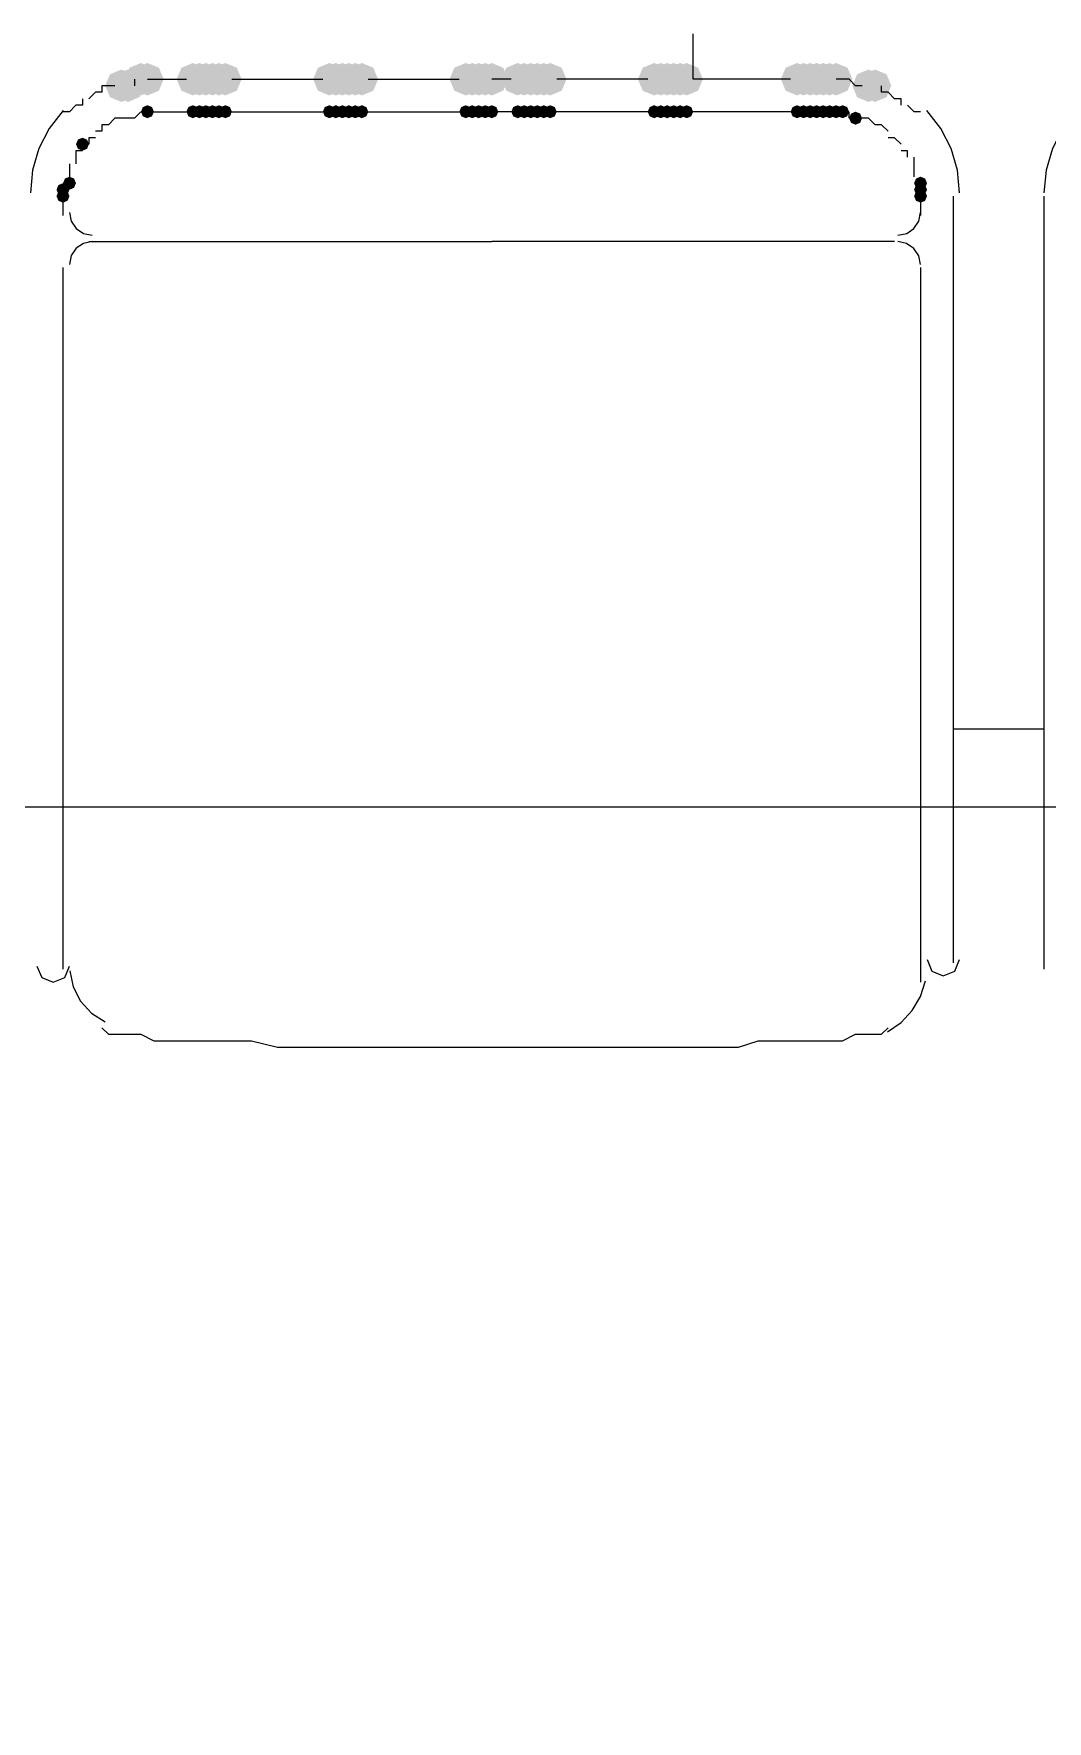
# Model space of a CAD drawing. Extents: x 185064 to 343242, y -369192 to -264966.
# Drawn here: x 231653 to 232146, y -302174 to -301354 of the extents above; entities that cross this region are included whole.
import ezdxf

# ---------------------------------------------------------------- set-up
doc = ezdxf.new("R2010")
doc.units = 0

# ---------------------------------------------------------------- blocks, each defined once
blk = doc.blocks.new('12222')
h = blk.add_hatch(color=3)
h.dxf.hatch_style = 2
h.paths.add_polyline_path([(235333.26, -307946.55), (235332.33, -307948.78), (235330.1, -307949.71), (235327.87, -307948.78), (235326.94, -307946.55), (235327.87, -307944.32), (235330.1, -307943.39), (235332.33, -307944.32)])
h = blk.add_hatch(color=3)
h.dxf.hatch_style = 2
h.paths.add_polyline_path([(235336.41, -307946.55), (235335.49, -307948.78), (235333.26, -307949.71), (235331.03, -307948.78), (235330.1, -307946.55), (235331.03, -307944.32), (235333.26, -307943.39), (235335.49, -307944.32)])
h = blk.add_hatch(color=3)
h.dxf.hatch_style = 2
h.paths.add_polyline_path([(235339.57, -307946.55), (235338.65, -307948.78), (235336.41, -307949.71), (235334.18, -307948.78), (235333.26, -307946.55), (235334.18, -307944.32), (235336.41, -307943.39), (235338.65, -307944.32)])
h = blk.add_hatch(color=3)
h.dxf.hatch_style = 2
h.paths.add_polyline_path([(235290.63, -307968.65), (235288.31, -307974.23), (235282.73, -307976.55), (235277.16, -307974.23), (235274.84, -307968.65), (235277.16, -307963.08), (235282.73, -307960.76), (235288.31, -307963.08)])
h = blk.add_hatch(color=3)
h.dxf.hatch_style = 2
h.paths.add_polyline_path([(235290.63, -307971.81), (235288.31, -307977.39), (235282.73, -307979.71), (235277.16, -307977.39), (235274.84, -307971.81), (235277.16, -307966.24), (235282.73, -307963.92), (235288.31, -307966.24)])
h = blk.add_hatch(color=3)
h.dxf.hatch_style = 2
h.paths.add_polyline_path([(235301.68, -307978.13), (235300.75, -307980.36), (235298.52, -307981.29), (235296.29, -307980.36), (235295.36, -307978.13), (235296.29, -307975.9), (235298.52, -307974.97), (235300.75, -307975.9)])
h = blk.add_hatch(color=3)
h.dxf.hatch_style = 2
h.paths.add_polyline_path([(235287.47, -307987.6), (235285.15, -307993.18), (235279.57, -307995.5), (235274, -307993.18), (235271.68, -307987.6), (235274, -307982.03), (235279.57, -307979.71), (235285.15, -307982.03)])
h = blk.add_hatch(color=3)
h.dxf.hatch_style = 2
h.paths.add_polyline_path([(235287.47, -307990.76), (235285.15, -307996.33), (235279.57, -307998.65), (235274, -307996.33), (235271.68, -307990.76), (235274, -307985.18), (235279.57, -307982.86), (235285.15, -307985.18)])
h = blk.add_hatch(color=3)
h.dxf.hatch_style = 2
h.paths.add_polyline_path([(235298.52, -307984.44), (235297.59, -307986.67), (235295.36, -307987.6), (235293.13, -307986.67), (235292.2, -307984.44), (235293.13, -307982.21), (235295.36, -307981.29), (235297.59, -307982.21)])
h = blk.add_hatch(color=3)
h.dxf.hatch_style = 2
h.paths.add_polyline_path([(235287.47, -307993.92), (235285.15, -307999.49), (235279.57, -308001.81), (235274, -307999.49), (235271.68, -307993.92), (235274, -307988.34), (235279.57, -307986.02), (235285.15, -307988.34)])
h = blk.add_hatch(color=3)
h.dxf.hatch_style = 2
h.paths.add_polyline_path([(235287.47, -307997.07), (235285.15, -308002.65), (235279.57, -308004.97), (235274, -308002.65), (235271.68, -307997.07), (235274, -307991.5), (235279.57, -307989.18), (235285.15, -307991.5)])
h = blk.add_hatch(color=3)
h.dxf.hatch_style = 2
h.paths.add_polyline_path([(235287.47, -308000.23), (235285.15, -308005.81), (235279.57, -308008.13), (235274, -308005.81), (235271.68, -308000.23), (235274, -307994.66), (235279.57, -307992.34), (235285.15, -307994.66)])
h = blk.add_hatch(color=3)
h.dxf.hatch_style = 2
h.paths.add_polyline_path([(235298.52, -307987.6), (235297.59, -307989.83), (235295.36, -307990.76), (235293.13, -307989.83), (235292.2, -307987.6), (235293.13, -307985.37), (235295.36, -307984.44), (235297.59, -307985.37)])
h = blk.add_hatch(color=3)
h.dxf.hatch_style = 2
h.paths.add_polyline_path([(235298.52, -307987.6), (235297.59, -307989.83), (235295.36, -307990.76), (235293.13, -307989.83), (235292.2, -307987.6), (235293.13, -307985.37), (235295.36, -307984.44), (235297.59, -307985.37)])
h = blk.add_hatch(color=3)
h.dxf.hatch_style = 2
h.paths.add_polyline_path([(235298.52, -307990.76), (235297.59, -307992.99), (235295.36, -307993.92), (235293.13, -307992.99), (235292.2, -307990.76), (235293.13, -307988.53), (235295.36, -307987.6), (235297.59, -307988.53)])
h = blk.add_hatch(color=3)
h.dxf.hatch_style = 2
h.paths.add_polyline_path([(235298.52, -307993.92), (235297.59, -307996.15), (235295.36, -307997.07), (235293.13, -307996.15), (235292.2, -307993.92), (235293.13, -307991.69), (235295.36, -307990.76), (235297.59, -307991.69)])
h = blk.add_hatch(color=3)
h.dxf.hatch_style = 2
h.paths.add_polyline_path([(235287.47, -308003.39), (235285.15, -308008.97), (235279.57, -308011.29), (235274, -308008.97), (235271.68, -308003.39), (235274, -307997.81), (235279.57, -307995.5), (235285.15, -307997.81)])
h = blk.add_hatch(color=3)
h.dxf.hatch_style = 2
h.paths.add_polyline_path([(235287.47, -308006.55), (235285.15, -308012.12), (235279.57, -308014.44), (235274, -308012.12), (235271.68, -308006.55), (235274, -308000.97), (235279.57, -307998.65), (235285.15, -308000.97)])
h = blk.add_hatch(color=3)
h.dxf.hatch_style = 2
h.paths.add_polyline_path([(235298.52, -307997.07), (235297.59, -307999.3), (235295.36, -308000.23), (235293.13, -307999.3), (235292.2, -307997.07), (235293.13, -307994.84), (235295.36, -307993.92), (235297.59, -307994.84)])
h = blk.add_hatch(color=3)
h.dxf.hatch_style = 2
h.paths.add_polyline_path([(235298.52, -308000.23), (235297.59, -308002.46), (235295.36, -308003.39), (235293.13, -308002.46), (235292.2, -308000.23), (235293.13, -307998), (235295.36, -307997.07), (235297.59, -307998)])
h = blk.add_hatch(color=3)
h.dxf.hatch_style = 2
h.paths.add_polyline_path([(235298.52, -308003.39), (235297.59, -308005.62), (235295.36, -308006.55), (235293.13, -308005.62), (235292.2, -308003.39), (235293.13, -308001.16), (235295.36, -308000.23), (235297.59, -308001.16)])
h = blk.add_hatch(color=3)
h.dxf.hatch_style = 2
h.paths.add_polyline_path([(235298.52, -308006.55), (235297.59, -308008.78), (235295.36, -308009.71), (235293.13, -308008.78), (235292.2, -308006.55), (235293.13, -308004.32), (235295.36, -308003.39), (235297.59, -308004.32)])
h = blk.add_hatch(color=3)
h.dxf.hatch_style = 2
h.paths.add_polyline_path([(235287.47, -308060.23), (235285.15, -308065.81), (235279.57, -308068.13), (235274, -308065.81), (235271.68, -308060.23), (235274, -308054.66), (235279.57, -308052.34), (235285.15, -308054.66)])
h = blk.add_hatch(color=3)
h.dxf.hatch_style = 2
h.paths.add_polyline_path([(235287.47, -308063.39), (235285.15, -308068.97), (235279.57, -308071.29), (235274, -308068.97), (235271.68, -308063.39), (235274, -308057.81), (235279.57, -308055.5), (235285.15, -308057.81)])
h = blk.add_hatch(color=3)
h.dxf.hatch_style = 2
h.paths.add_polyline_path([(235298.52, -308060.23), (235297.59, -308062.46), (235295.36, -308063.39), (235293.13, -308062.46), (235292.2, -308060.23), (235293.13, -308058), (235295.36, -308057.07), (235297.59, -308058)])
h = blk.add_hatch(color=3)
h.dxf.hatch_style = 2
h.paths.add_polyline_path([(235287.47, -308066.55), (235285.15, -308072.12), (235279.57, -308074.44), (235274, -308072.12), (235271.68, -308066.55), (235274, -308060.97), (235279.57, -308058.65), (235285.15, -308060.97)])
h = blk.add_hatch(color=3)
h.dxf.hatch_style = 2
h.paths.add_polyline_path([(235287.47, -308069.71), (235285.15, -308075.28), (235279.57, -308077.6), (235274, -308075.28), (235271.68, -308069.71), (235274, -308064.13), (235279.57, -308061.81), (235285.15, -308064.13)])
h = blk.add_hatch(color=3)
h.dxf.hatch_style = 2
h.paths.add_polyline_path([(235287.47, -308072.86), (235285.15, -308078.44), (235279.57, -308080.76), (235274, -308078.44), (235271.68, -308072.86), (235274, -308067.29), (235279.57, -308064.97), (235285.15, -308067.29)])
h = blk.add_hatch(color=3)
h.dxf.hatch_style = 2
h.paths.add_polyline_path([(235298.52, -308063.39), (235297.59, -308065.62), (235295.36, -308066.55), (235293.13, -308065.62), (235292.2, -308063.39), (235293.13, -308061.16), (235295.36, -308060.23), (235297.59, -308061.16)])
h = blk.add_hatch(color=3)
h.dxf.hatch_style = 2
h.paths.add_polyline_path([(235298.52, -308066.55), (235297.59, -308068.78), (235295.36, -308069.71), (235293.13, -308068.78), (235292.2, -308066.55), (235293.13, -308064.32), (235295.36, -308063.39), (235297.59, -308064.32)])
h = blk.add_hatch(color=3)
h.dxf.hatch_style = 2
h.paths.add_polyline_path([(235287.47, -308076.02), (235285.15, -308081.6), (235279.57, -308083.92), (235274, -308081.6), (235271.68, -308076.02), (235274, -308070.45), (235279.57, -308068.13), (235285.15, -308070.45)])
h = blk.add_hatch(color=3)
h.dxf.hatch_style = 2
h.paths.add_polyline_path([(235298.52, -308069.71), (235297.59, -308071.94), (235295.36, -308072.86), (235293.13, -308071.94), (235292.2, -308069.71), (235293.13, -308067.48), (235295.36, -308066.55), (235297.59, -308067.48)])
h = blk.add_hatch(color=3)
h.dxf.hatch_style = 2
h.paths.add_polyline_path([(235298.52, -308072.86), (235297.59, -308075.09), (235295.36, -308076.02), (235293.13, -308075.09), (235292.2, -308072.86), (235293.13, -308070.63), (235295.36, -308069.71), (235297.59, -308070.63)])
h = blk.add_hatch(color=3)
h.dxf.hatch_style = 2
h.paths.add_polyline_path([(235298.52, -308076.02), (235297.59, -308078.25), (235295.36, -308079.18), (235293.13, -308078.25), (235292.2, -308076.02), (235293.13, -308073.79), (235295.36, -308072.86), (235297.59, -308073.79)])
h = blk.add_hatch(color=3)
h.dxf.hatch_style = 2
h.paths.add_polyline_path([(235287.47, -308126.55), (235285.15, -308132.12), (235279.57, -308134.44), (235274, -308132.12), (235271.68, -308126.55), (235274, -308120.97), (235279.57, -308118.65), (235285.15, -308120.97)])
h = blk.add_hatch(color=3)
h.dxf.hatch_style = 2
h.paths.add_polyline_path([(235287.47, -308129.71), (235285.15, -308135.28), (235279.57, -308137.6), (235274, -308135.28), (235271.68, -308129.71), (235274, -308124.13), (235279.57, -308121.81), (235285.15, -308124.13)])
h = blk.add_hatch(color=3)
h.dxf.hatch_style = 2
h.paths.add_polyline_path([(235298.52, -308126.55), (235297.59, -308128.78), (235295.36, -308129.71), (235293.13, -308128.78), (235292.2, -308126.55), (235293.13, -308124.32), (235295.36, -308123.39), (235297.59, -308124.32)])
h = blk.add_hatch(color=3)
h.dxf.hatch_style = 2
h.paths.add_polyline_path([(235287.47, -308132.86), (235285.15, -308138.44), (235279.57, -308140.76), (235274, -308138.44), (235271.68, -308132.86), (235274, -308127.29), (235279.57, -308124.97), (235285.15, -308127.29)])
h = blk.add_hatch(color=3)
h.dxf.hatch_style = 2
h.paths.add_polyline_path([(235287.47, -308136.02), (235285.15, -308141.6), (235279.57, -308143.92), (235274, -308141.6), (235271.68, -308136.02), (235274, -308130.45), (235279.57, -308128.13), (235285.15, -308130.45)])
h = blk.add_hatch(color=3)
h.dxf.hatch_style = 2
h.paths.add_polyline_path([(235287.47, -308139.18), (235285.15, -308144.76), (235279.57, -308147.07), (235274, -308144.76), (235271.68, -308139.18), (235274, -308133.6), (235279.57, -308131.29), (235285.15, -308133.6)])
h = blk.add_hatch(color=3)
h.dxf.hatch_style = 2
h.paths.add_polyline_path([(235298.52, -308129.71), (235297.59, -308131.94), (235295.36, -308132.86), (235293.13, -308131.94), (235292.2, -308129.71), (235293.13, -308127.48), (235295.36, -308126.55), (235297.59, -308127.48)])
h = blk.add_hatch(color=3)
h.dxf.hatch_style = 2
h.paths.add_polyline_path([(235298.52, -308132.86), (235297.59, -308135.09), (235295.36, -308136.02), (235293.13, -308135.09), (235292.2, -308132.86), (235293.13, -308130.63), (235295.36, -308129.71), (235297.59, -308130.63)])
h = blk.add_hatch(color=3)
h.dxf.hatch_style = 2
h.paths.add_polyline_path([(235287.47, -308142.34), (235285.15, -308147.91), (235279.57, -308150.23), (235274, -308147.91), (235271.68, -308142.34), (235274, -308136.76), (235279.57, -308134.44), (235285.15, -308136.76)])
h = blk.add_hatch(color=3)
h.dxf.hatch_style = 2
h.paths.add_polyline_path([(235298.52, -308136.02), (235297.59, -308138.25), (235295.36, -308139.18), (235293.13, -308138.25), (235292.2, -308136.02), (235293.13, -308133.79), (235295.36, -308132.86), (235297.59, -308133.79)])
h = blk.add_hatch(color=3)
h.dxf.hatch_style = 2
h.paths.add_polyline_path([(235298.52, -308139.18), (235297.59, -308141.41), (235295.36, -308142.34), (235293.13, -308141.41), (235292.2, -308139.18), (235293.13, -308136.95), (235295.36, -308136.02), (235297.59, -308136.95)])
h = blk.add_hatch(color=3)
h.dxf.hatch_style = 2
h.paths.add_polyline_path([(235298.52, -308142.34), (235297.59, -308144.57), (235295.36, -308145.5), (235293.13, -308144.57), (235292.2, -308142.34), (235293.13, -308140.11), (235295.36, -308139.18), (235297.59, -308140.11)])
h = blk.add_hatch(color=3)
h.dxf.hatch_style = 2
h.paths.add_polyline_path([(235287.47, -308154.97), (235285.15, -308160.55), (235279.57, -308162.86), (235274, -308160.55), (235271.68, -308154.97), (235274, -308149.39), (235279.57, -308147.07), (235285.15, -308149.39)])
h = blk.add_hatch(color=3)
h.dxf.hatch_style = 2
h.paths.add_polyline_path([(235287.47, -308158.13), (235285.15, -308163.7), (235279.57, -308166.02), (235274, -308163.7), (235271.68, -308158.13), (235274, -308152.55), (235279.57, -308150.23), (235285.15, -308152.55)])
h = blk.add_hatch(color=3)
h.dxf.hatch_style = 2
h.paths.add_polyline_path([(235287.47, -308161.29), (235285.15, -308166.86), (235279.57, -308169.18), (235274, -308166.86), (235271.68, -308161.29), (235274, -308155.71), (235279.57, -308153.39), (235285.15, -308155.71)])
h = blk.add_hatch(color=3)
h.dxf.hatch_style = 2
h.paths.add_polyline_path([(235298.52, -308154.97), (235297.59, -308157.2), (235295.36, -308158.13), (235293.13, -308157.2), (235292.2, -308154.97), (235293.13, -308152.74), (235295.36, -308151.81), (235297.59, -308152.74)])
h = blk.add_hatch(color=3)
h.dxf.hatch_style = 2
h.paths.add_polyline_path([(235298.52, -308158.13), (235297.59, -308160.36), (235295.36, -308161.29), (235293.13, -308160.36), (235292.2, -308158.13), (235293.13, -308155.9), (235295.36, -308154.97), (235297.59, -308155.9)])
h = blk.add_hatch(color=3)
h.dxf.hatch_style = 2
h.paths.add_polyline_path([(235287.47, -308164.44), (235285.15, -308170.02), (235279.57, -308172.34), (235274, -308170.02), (235271.68, -308164.44), (235274, -308158.87), (235279.57, -308156.55), (235285.15, -308158.87)])
h = blk.add_hatch(color=3)
h.dxf.hatch_style = 2
h.paths.add_polyline_path([(235287.47, -308167.6), (235285.15, -308173.18), (235279.57, -308175.5), (235274, -308173.18), (235271.68, -308167.6), (235274, -308162.03), (235279.57, -308159.71), (235285.15, -308162.03)])
h = blk.add_hatch(color=3)
h.dxf.hatch_style = 2
h.paths.add_polyline_path([(235298.52, -308161.29), (235297.59, -308163.52), (235295.36, -308164.44), (235293.13, -308163.52), (235292.2, -308161.29), (235293.13, -308159.06), (235295.36, -308158.13), (235297.59, -308159.06)])
h = blk.add_hatch(color=3)
h.dxf.hatch_style = 2
h.paths.add_polyline_path([(235298.52, -308164.44), (235297.59, -308166.67), (235295.36, -308167.6), (235293.13, -308166.67), (235292.2, -308164.44), (235293.13, -308162.21), (235295.36, -308161.29), (235297.59, -308162.21)])
h = blk.add_hatch(color=3)
h.dxf.hatch_style = 2
h.paths.add_polyline_path([(235298.52, -308167.6), (235297.59, -308169.83), (235295.36, -308170.76), (235293.13, -308169.83), (235292.2, -308167.6), (235293.13, -308165.37), (235295.36, -308164.44), (235297.59, -308165.37)])
h = blk.add_hatch(color=3)
h.dxf.hatch_style = 2
h.paths.add_polyline_path([(235287.47, -308218.13), (235285.15, -308223.7), (235279.57, -308226.02), (235274, -308223.7), (235271.68, -308218.13), (235274, -308212.55), (235279.57, -308210.23), (235285.15, -308212.55)])
h = blk.add_hatch(color=3)
h.dxf.hatch_style = 2
h.paths.add_polyline_path([(235287.47, -308221.29), (235285.15, -308226.86), (235279.57, -308229.18), (235274, -308226.86), (235271.68, -308221.29), (235274, -308215.71), (235279.57, -308213.39), (235285.15, -308215.71)])
h = blk.add_hatch(color=3)
h.dxf.hatch_style = 2
h.paths.add_polyline_path([(235287.47, -308224.44), (235285.15, -308230.02), (235279.57, -308232.34), (235274, -308230.02), (235271.68, -308224.44), (235274, -308218.87), (235279.57, -308216.55), (235285.15, -308218.87)])
h = blk.add_hatch(color=3)
h.dxf.hatch_style = 2
h.paths.add_polyline_path([(235287.47, -308227.6), (235285.15, -308233.18), (235279.57, -308235.5), (235274, -308233.18), (235271.68, -308227.6), (235274, -308222.03), (235279.57, -308219.71), (235285.15, -308222.03)])
h = blk.add_hatch(color=3)
h.dxf.hatch_style = 2
h.paths.add_polyline_path([(235298.52, -308218.13), (235297.59, -308220.36), (235295.36, -308221.29), (235293.13, -308220.36), (235292.2, -308218.13), (235293.13, -308215.9), (235295.36, -308214.97), (235297.59, -308215.9)])
h = blk.add_hatch(color=3)
h.dxf.hatch_style = 2
h.paths.add_polyline_path([(235298.52, -308221.29), (235297.59, -308223.52), (235295.36, -308224.44), (235293.13, -308223.52), (235292.2, -308221.29), (235293.13, -308219.06), (235295.36, -308218.13), (235297.59, -308219.06)])
h = blk.add_hatch(color=3)
h.dxf.hatch_style = 2
h.paths.add_polyline_path([(235298.52, -308224.44), (235297.59, -308226.67), (235295.36, -308227.6), (235293.13, -308226.67), (235292.2, -308224.44), (235293.13, -308222.21), (235295.36, -308221.29), (235297.59, -308222.21)])
h = blk.add_hatch(color=3)
h.dxf.hatch_style = 2
h.paths.add_polyline_path([(235287.47, -308230.76), (235285.15, -308236.33), (235279.57, -308238.65), (235274, -308236.33), (235271.68, -308230.76), (235274, -308225.18), (235279.57, -308222.86), (235285.15, -308225.18)])
h = blk.add_hatch(color=3)
h.dxf.hatch_style = 2
h.paths.add_polyline_path([(235287.47, -308233.92), (235285.15, -308239.49), (235279.57, -308241.81), (235274, -308239.49), (235271.68, -308233.92), (235274, -308228.34), (235279.57, -308226.02), (235285.15, -308228.34)])
h = blk.add_hatch(color=3)
h.dxf.hatch_style = 2
h.paths.add_polyline_path([(235298.52, -308227.6), (235297.59, -308229.83), (235295.36, -308230.76), (235293.13, -308229.83), (235292.2, -308227.6), (235293.13, -308225.37), (235295.36, -308224.44), (235297.59, -308225.37)])
h = blk.add_hatch(color=3)
h.dxf.hatch_style = 2
h.paths.add_polyline_path([(235298.52, -308230.76), (235297.59, -308232.99), (235295.36, -308233.92), (235293.13, -308232.99), (235292.2, -308230.76), (235293.13, -308228.53), (235295.36, -308227.6), (235297.59, -308228.53)])
h = blk.add_hatch(color=3)
h.dxf.hatch_style = 2
h.paths.add_polyline_path([(235298.52, -308233.92), (235297.59, -308236.15), (235295.36, -308237.07), (235293.13, -308236.15), (235292.2, -308233.92), (235293.13, -308231.69), (235295.36, -308230.76), (235297.59, -308231.69)])
h = blk.add_hatch(color=3)
h.dxf.hatch_style = 2
h.paths.add_polyline_path([(235287.47, -308284.44), (235285.15, -308290.02), (235279.57, -308292.34), (235274, -308290.02), (235271.68, -308284.44), (235274, -308278.87), (235279.57, -308276.55), (235285.15, -308278.87)])
h = blk.add_hatch(color=3)
h.dxf.hatch_style = 2
h.paths.add_polyline_path([(235287.47, -308287.6), (235285.15, -308293.18), (235279.57, -308295.5), (235274, -308293.18), (235271.68, -308287.6), (235274, -308282.03), (235279.57, -308279.71), (235285.15, -308282.03)])
h = blk.add_hatch(color=3)
h.dxf.hatch_style = 2
h.paths.add_polyline_path([(235287.47, -308290.76), (235285.15, -308296.33), (235279.57, -308298.65), (235274, -308296.33), (235271.68, -308290.76), (235274, -308285.18), (235279.57, -308282.86), (235285.15, -308285.18)])
h = blk.add_hatch(color=3)
h.dxf.hatch_style = 2
h.paths.add_polyline_path([(235287.47, -308293.92), (235285.15, -308299.49), (235279.57, -308301.81), (235274, -308299.49), (235271.68, -308293.92), (235274, -308288.34), (235279.57, -308286.02), (235285.15, -308288.34)])
h = blk.add_hatch(color=3)
h.dxf.hatch_style = 2
h.paths.add_polyline_path([(235298.52, -308284.44), (235297.59, -308286.67), (235295.36, -308287.6), (235293.13, -308286.67), (235292.2, -308284.44), (235293.13, -308282.21), (235295.36, -308281.29), (235297.59, -308282.21)])
h = blk.add_hatch(color=3)
h.dxf.hatch_style = 2
h.paths.add_polyline_path([(235298.52, -308287.6), (235297.59, -308289.83), (235295.36, -308290.76), (235293.13, -308289.83), (235292.2, -308287.6), (235293.13, -308285.37), (235295.36, -308284.44), (235297.59, -308285.37)])
h = blk.add_hatch(color=3)
h.dxf.hatch_style = 2
h.paths.add_polyline_path([(235298.52, -308290.76), (235297.59, -308292.99), (235295.36, -308293.92), (235293.13, -308292.99), (235292.2, -308290.76), (235293.13, -308288.53), (235295.36, -308287.6), (235297.59, -308288.53)])
h = blk.add_hatch(color=3)
h.dxf.hatch_style = 2
h.paths.add_polyline_path([(235287.47, -308297.07), (235285.15, -308302.65), (235279.57, -308304.97), (235274, -308302.65), (235271.68, -308297.07), (235274, -308291.5), (235279.57, -308289.18), (235285.15, -308291.5)])
h = blk.add_hatch(color=3)
h.dxf.hatch_style = 2
h.paths.add_polyline_path([(235287.47, -308300.23), (235285.15, -308305.81), (235279.57, -308308.13), (235274, -308305.81), (235271.68, -308300.23), (235274, -308294.66), (235279.57, -308292.34), (235285.15, -308294.66)])
h = blk.add_hatch(color=3)
h.dxf.hatch_style = 2
h.paths.add_polyline_path([(235298.52, -308293.92), (235297.59, -308296.15), (235295.36, -308297.07), (235293.13, -308296.15), (235292.2, -308293.92), (235293.13, -308291.69), (235295.36, -308290.76), (235297.59, -308291.69)])
h = blk.add_hatch(color=3)
h.dxf.hatch_style = 2
h.paths.add_polyline_path([(235298.52, -308297.07), (235297.59, -308299.31), (235295.36, -308300.23), (235293.13, -308299.31), (235292.2, -308297.07), (235293.13, -308294.84), (235295.36, -308293.92), (235297.59, -308294.84)])
h = blk.add_hatch(color=3)
h.dxf.hatch_style = 2
h.paths.add_polyline_path([(235298.52, -308300.23), (235297.59, -308302.46), (235295.36, -308303.39), (235293.13, -308302.46), (235292.2, -308300.23), (235293.13, -308298), (235295.36, -308297.07), (235297.59, -308298)])
h = blk.add_hatch(color=3)
h.dxf.hatch_style = 2
h.paths.add_polyline_path([(235287.47, -308322.34), (235285.15, -308327.91), (235279.57, -308330.23), (235274, -308327.91), (235271.68, -308322.34), (235274, -308316.76), (235279.57, -308314.44), (235285.15, -308316.76)])
h = blk.add_hatch(color=3)
h.dxf.hatch_style = 2
h.paths.add_polyline_path([(235287.47, -308325.5), (235285.15, -308331.07), (235279.57, -308333.39), (235274, -308331.07), (235271.68, -308325.5), (235274, -308319.92), (235279.57, -308317.6), (235285.15, -308319.92)])
h = blk.add_hatch(color=3)
h.dxf.hatch_style = 2
h.paths.add_polyline_path([(235298.52, -308322.34), (235297.59, -308324.57), (235295.36, -308325.5), (235293.13, -308324.57), (235292.2, -308322.34), (235293.13, -308320.11), (235295.36, -308319.18), (235297.59, -308320.11)])
h = blk.add_hatch(color=3)
h.dxf.hatch_style = 2
h.paths.add_polyline_path([(235290.63, -308331.81), (235288.31, -308337.39), (235282.73, -308339.71), (235277.16, -308337.39), (235274.84, -308331.81), (235277.16, -308326.24), (235282.73, -308323.92), (235288.31, -308326.24)])
h = blk.add_hatch(color=3)
h.dxf.hatch_style = 2
h.paths.add_polyline_path([(235290.63, -308334.97), (235288.31, -308340.55), (235282.73, -308342.86), (235277.16, -308340.55), (235274.84, -308334.97), (235277.16, -308329.39), (235282.73, -308327.07), (235288.31, -308329.39)])
h = blk.add_hatch(color=3)
h.dxf.hatch_style = 2
h.paths.add_polyline_path([(235314.31, -308353.92), (235313.38, -308356.15), (235311.15, -308357.07), (235308.92, -308356.15), (235307.99, -308353.92), (235308.92, -308351.69), (235311.15, -308350.76), (235313.38, -308351.69)])
h = blk.add_hatch(color=3)
h.dxf.hatch_style = 2
h.paths.add_polyline_path([(235333.26, -308360.23), (235332.33, -308362.46), (235330.1, -308363.39), (235327.87, -308362.46), (235326.94, -308360.23), (235327.87, -308358), (235330.1, -308357.07), (235332.33, -308358)])
h = blk.add_hatch(color=3)
h.dxf.hatch_style = 2
h.paths.add_polyline_path([(235336.41, -308363.39), (235335.49, -308365.62), (235333.26, -308366.55), (235331.03, -308365.62), (235330.1, -308363.39), (235331.03, -308361.16), (235333.26, -308360.23), (235335.49, -308361.16)])
h = blk.add_hatch(color=3)
h.dxf.hatch_style = 2
h.paths.add_polyline_path([(235339.57, -308363.39), (235338.65, -308365.62), (235336.41, -308366.55), (235334.18, -308365.62), (235333.26, -308363.39), (235334.18, -308361.16), (235336.41, -308360.23), (235338.65, -308361.16)])
at = {"color": 3, "lineweight": 0}
blk.add_lwpolyline([(235633.26, -305792.86), (236539.57, -305792.86), (236539.57, -309010.76), (235633.26, -309010.76)], close=True, dxfattribs=at)
for points in [[(235294.82, -307870.69), (235303.55, -307877.47), (235313.31, -307882.44), (235323.83, -307885.5), (235334.84, -307886.55)], [(235336.41, -307886.55), (235712.2, -307886.55)], [(235595.36, -307930.76), (235595.36, -307886.55)], [(235334.84, -307927.6), (235323.83, -307928.65), (235313.31, -307931.71), (235303.55, -307936.68), (235294.82, -307943.46)], [(235336.41, -307930.76), (235709.05, -307930.76)], [(235707.47, -307943.39), (235713.05, -307941.08), (235715.36, -307935.5), (235713.05, -307929.91), (235707.47, -307927.6)], [(235295.36, -307946.55), (235295.36, -307949.71), (235292.2, -307952.86)], [(235326.94, -307949.71), (235323.78, -307949.71), (235320.63, -307949.71), (235317.47, -307949.71)], [(235336.41, -307946.55), (235345.89, -307946.55)], [(235336.41, -307946.55), (235345.89, -307946.55)], [(235355.36, -307957.6), (235354.49, -307953.3), (235352.13, -307949.79), (235348.61, -307947.42), (235344.31, -307946.55)], [(235369.67, -307946.55), (235365.41, -307947.36), (235361.79, -307949.75), (235359.37, -307953.35), (235358.52, -307957.6)], [(235371.15, -307946.55), (235718.52, -307946.55)], [(235742.68, -307962.64), (235738.13, -307955.99), (235732.3, -307950.57), (235725.43, -307946.54), (235717.75, -307944.1)], [(235292.2, -307956.02), (235289.05, -307956.02), (235289.05, -307959.18), (235285.89, -307962.34), (235285.89, -307965.5), (235282.73, -307965.5)], [(235311.15, -307956.02), (235307.99, -307959.18), (235307.99, -307962.34)], [(235317.47, -307952.86), (235314.31, -307952.86), (235314.31, -307956.02)], [(235358.52, -307959.18), (235358.52, -308154.97)], [(235304.84, -307962.34), (235301.68, -307965.5), (235301.68, -307968.65), (235298.52, -307971.81), (235298.52, -307974.97)], [(235740.63, -308344.44), (235743.78, -308341.29), (235743.78, -308338.13), (235743.78, -308331.81), (235743.78, -308325.5), (235746.94, -308319.18), (235746.94, -308309.71), (235746.94, -308303.39), (235746.94, -308293.92), (235746.94, -308284.44), (235746.94, -308271.81), (235750.1, -308259.18), (235750.1, -308249.71), (235750.1, -308237.07), (235750.1, -308224.44), (235750.1, -308208.65), (235750.1, -308196.02), (235750.1, -308183.39), (235750.1, -308167.6), (235750.1, -308154.97), (235750.1, -308139.18), (235750.1, -308126.55), (235750.1, -308110.76), (235750.1, -308098.13), (235750.1, -308085.5), (235750.1, -308072.86), (235750.1, -308060.23), (235750.1, -308047.6), (235750.1, -308034.97), (235746.94, -308025.5), (235746.94, -308016.02), (235746.94, -308006.55), (235746.94, -307997.07), (235746.94, -307990.76), (235746.94, -307984.44), (235743.78, -307978.13), (235743.78, -307971.81), (235743.78, -307968.65), (235743.78, -307965.5), (235740.63, -307962.34)], [(235282.73, -307974.97), (235282.73, -307978.13), (235279.57, -307981.29), (235279.57, -307984.44), (235279.57, -307987.6)], [(235298.52, -307981.29), (235295.36, -307981.29)], [(235279.57, -308009.71), (235279.57, -308012.86), (235279.57, -308016.02), (235279.57, -308019.18), (235279.57, -308022.34), (235279.57, -308025.5), (235279.57, -308028.65), (235279.57, -308031.81), (235279.57, -308034.97), (235279.57, -308038.13), (235279.57, -308041.29), (235279.57, -308044.44), (235279.57, -308047.6), (235279.57, -308050.76), (235279.57, -308053.92), (235279.57, -308057.07)], [(235295.36, -308009.71), (235295.36, -308012.86), (235295.36, -308016.02), (235295.36, -308019.18), (235295.36, -308022.34), (235295.36, -308025.5), (235295.36, -308028.65), (235295.36, -308031.81), (235295.36, -308034.97), (235295.36, -308038.13), (235295.36, -308041.29), (235295.36, -308044.44), (235295.36, -308047.6), (235295.36, -308050.76), (235295.36, -308053.92), (235295.36, -308057.07)], [(235279.57, -308057.07), (235257.47, -308057.07)], [(235279.57, -308079.18), (235279.57, -308082.34), (235279.57, -308085.5), (235279.57, -308088.65), (235279.57, -308091.81), (235279.57, -308094.97), (235279.57, -308098.13), (235279.57, -308101.29), (235279.57, -308104.44), (235279.57, -308107.6), (235279.57, -308110.76), (235279.57, -308113.92), (235279.57, -308117.07), (235279.57, -308120.23), (235279.57, -308123.39)], [(235295.36, -308079.18), (235295.36, -308082.34), (235295.36, -308085.5), (235295.36, -308088.65), (235295.36, -308091.81), (235295.36, -308094.97), (235295.36, -308098.13), (235295.36, -308101.29), (235295.36, -308104.44), (235295.36, -308107.6), (235295.36, -308110.76), (235295.36, -308113.92), (235295.36, -308117.07), (235295.36, -308120.23), (235295.36, -308123.39)], [(235279.57, -308145.5), (235279.57, -308148.65), (235279.57, -308151.81), (235279.57, -308154.97)], [(235295.36, -308145.5), (235295.36, -308148.65), (235295.36, -308151.81), (235295.36, -308154.97)], [(235358.52, -308350.76), (235358.52, -308154.97)], [(235279.57, -308214.97), (235279.57, -308211.81), (235279.57, -308208.65), (235279.57, -308205.5), (235279.57, -308202.34), (235279.57, -308199.18), (235279.57, -308196.02), (235279.57, -308192.86), (235279.57, -308189.71), (235279.57, -308186.55), (235279.57, -308183.39), (235279.57, -308180.23), (235279.57, -308177.07), (235279.57, -308173.92), (235279.57, -308170.76)], [(235295.36, -308214.97), (235295.36, -308211.81), (235295.36, -308208.65), (235295.36, -308205.5), (235295.36, -308202.34), (235295.36, -308199.18), (235295.36, -308196.02), (235295.36, -308192.86), (235295.36, -308189.71), (235295.36, -308186.55), (235295.36, -308183.39), (235295.36, -308180.23), (235295.36, -308177.07), (235295.36, -308173.92), (235295.36, -308170.76)], [(235279.57, -308281.29), (235279.57, -308278.13), (235279.57, -308274.97), (235279.57, -308271.81), (235279.57, -308268.65), (235279.57, -308265.5), (235279.57, -308262.34), (235279.57, -308259.18), (235279.57, -308256.02), (235279.57, -308252.86), (235279.57, -308249.71), (235279.57, -308246.55), (235279.57, -308243.39), (235279.57, -308240.23), (235279.57, -308237.07)], [(235295.36, -308281.29), (235295.36, -308278.13), (235295.36, -308274.97), (235295.36, -308271.81), (235295.36, -308268.65), (235295.36, -308265.5), (235295.36, -308262.34), (235295.36, -308259.18), (235295.36, -308256.02), (235295.36, -308252.86), (235295.36, -308249.71), (235295.36, -308246.55), (235295.36, -308243.39), (235295.36, -308240.23), (235295.36, -308237.07)], [(235279.57, -308322.34), (235279.57, -308319.18), (235279.57, -308316.02), (235279.57, -308312.86), (235279.57, -308309.71), (235279.57, -308306.55), (235279.57, -308303.39)], [(235295.36, -308322.34), (235295.36, -308319.18), (235295.36, -308316.02), (235295.36, -308312.86), (235295.36, -308309.71), (235295.36, -308306.55), (235295.36, -308303.39)], [(235279.57, -308328.65), (235282.73, -308328.65)], [(235295.36, -308325.5), (235298.52, -308328.65), (235298.52, -308331.81), (235298.52, -308334.97), (235298.52, -308338.13), (235301.68, -308341.29), (235301.68, -308344.44), (235304.84, -308344.44), (235304.84, -308347.6)], [(235282.73, -308338.13), (235282.73, -308341.29), (235282.73, -308344.44), (235285.89, -308344.44), (235285.89, -308347.6), (235289.05, -308350.76)], [(235713.04, -308360.14), (235720.82, -308358.45), (235727.77, -308354.85), (235733.55, -308349.58), (235737.83, -308342.88)], [(235307.99, -308347.6), (235307.99, -308350.76), (235311.15, -308350.76)], [(235344.31, -308360.23), (235348.61, -308359.36), (235352.13, -308357), (235354.49, -308353.48), (235355.36, -308349.18)], [(235358.52, -308349.18), (235359.39, -308353.48), (235361.76, -308357), (235365.27, -308359.36), (235369.57, -308360.23)], [(235289.05, -308353.92), (235292.2, -308353.92), (235292.2, -308357.07), (235295.36, -308360.23), (235295.36, -308363.39)], [(235314.31, -308353.92), (235314.31, -308357.07), (235317.47, -308357.07), (235320.63, -308357.07)], [(235320.63, -308360.23), (235323.78, -308360.23), (235326.94, -308360.23)], [(235710.63, -308376.02), (235716.21, -308373.71), (235718.52, -308368.13), (235716.21, -308362.54), (235710.63, -308360.23)], [(235294.82, -308363.32), (235303.55, -308370.1), (235313.31, -308375.07), (235323.83, -308378.13), (235334.84, -308379.18)], [(235336.41, -308363.39), (235345.89, -308363.39)], [(235371.15, -308363.39), (235712.2, -308363.39)]]:
    blk.add_lwpolyline(points, dxfattribs=at)

msp = doc.modelspace()

# ---------------------------------------------------------------- block references
at = {"rotation": 270}
msp.add_blockref('12222', (540030.73, -66096.62), dxfattribs=at)

doc.saveas('drawing.dxf')
